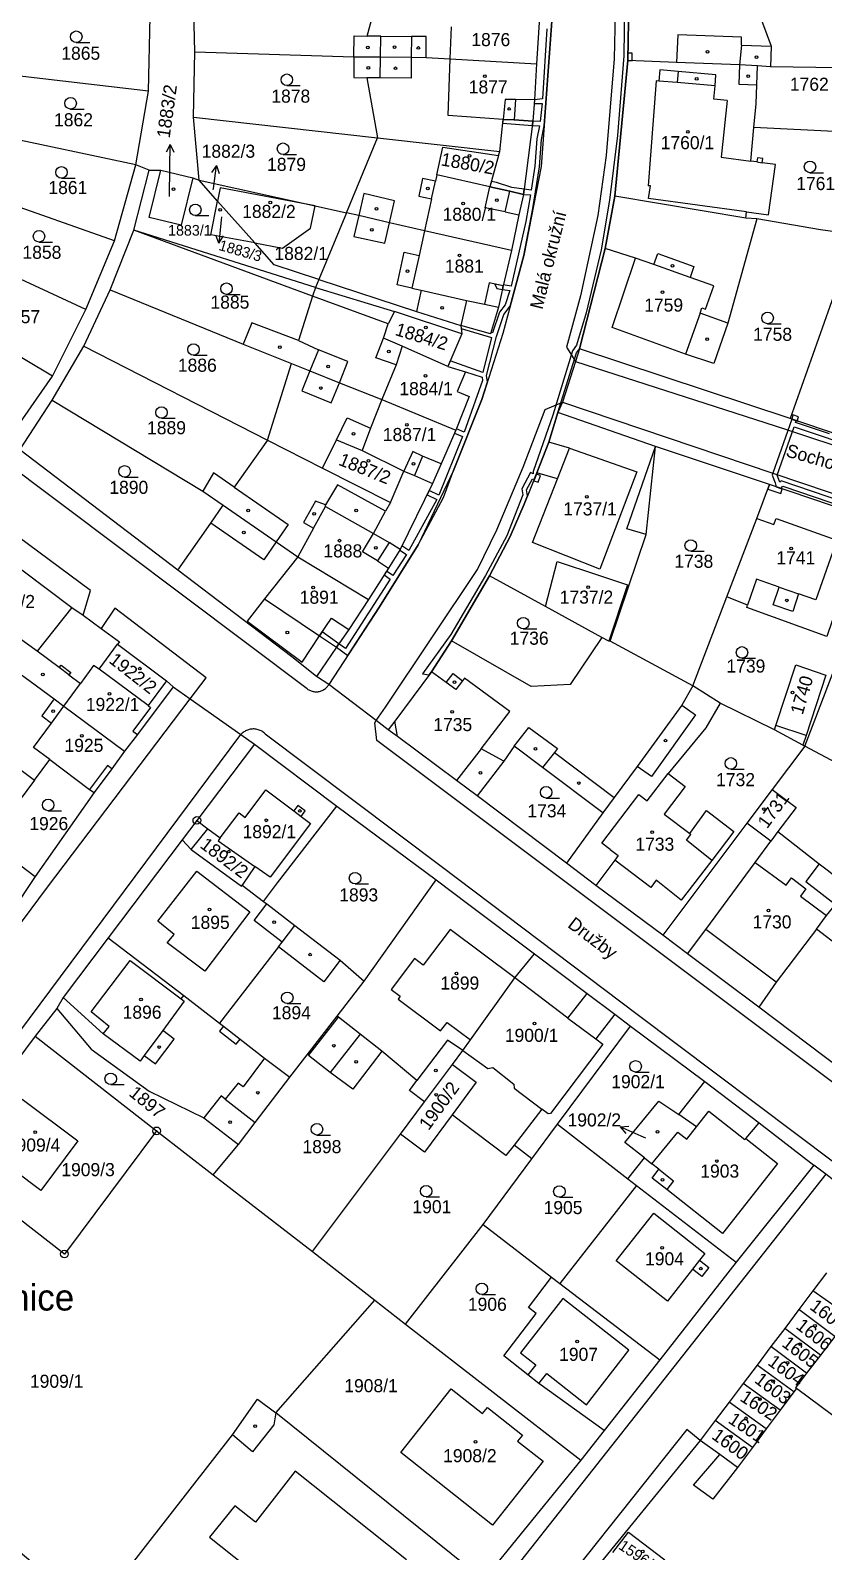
# Model space of a CAD drawing. Extents: x -784124 to -780570, y -980818 to -976926.
# Drawn here: x -782231.1 to -782128, y -978784.2 to -978586.4 of the extents above; entities that cross this region are included whole.
import ezdxf
from ezdxf.enums import TextEntityAlignment as Align

# ---------------------------------------------------------------- set-up
doc = ezdxf.new("R2010")
doc.units = 0
doc.header["$LTSCALE"] = 3.138375
doc.header["$MEASUREMENT"] = 0
doc.linetypes.add('0_051C', pattern=[0])
for name, color, linetype in [('1', 7, 'CONTINUOUS'), ('1006', 1, 'CONTINUOUS'), ('1008', 1, 'CONTINUOUS'), ('1029', 1, 'CONTINUOUS'), ('105', 1, 'CONTINUOUS'), ('18', 1, 'CONTINUOUS'), ('21800', 1, 'CONTINUOUS'), ('21900', 1, 'CONTINUOUS'), ('21999', 1, 'CONTINUOUS'), ('23700', 1, 'CONTINUOUS'), ('304', 1, 'CONTINUOUS'), ('402', 1, 'CONTINUOUS'), ('404', 1, 'CONTINUOUS')]:
    doc.layers.add(name, color=color, linetype=linetype)

# ---------------------------------------------------------------- blocks, each defined once
blk = doc.blocks.new('4_02$0')
at = {"layer": '404', "color": 255, "linetype": 'Continuous'}
blk.add_circle((-0.01, 0), 0.175, dxfattribs=at)
blk = doc.blocks.new('1029$1')
at = {"layer": '1029', "color": 6, "linetype": 'Continuous'}
for p, q in [((0, 3), (-0.5, 2)), ((0, 0), (0, 3)), ((0, 3), (0.5, 2))]:
    blk.add_line(p, q, dxfattribs=at)
blk = doc.blocks.new('3_04$3')
at = {"layer": '304', "color": 255, "linetype": 'Continuous'}
blk.add_line((0.01, 0), (1.76, 0), dxfattribs=at)
blk.add_circle((0.01, 0.75), 0.75, dxfattribs=at)
blk = doc.blocks.new('$15')
at = {"layer": '1', "color": 254, "linetype": 'Continuous'}
for points in [[(55.395, -39.145), (54.845, -48.225), (53.795, -48.355), (53.765, -48.835), (54.785, -48.825), (54.525, -51.175), (53.595, -51.155), (53.525, -51.705), (54.425, -51.765), (54.085, -53.435), (53.825, -57.005), (53.355, -60.105), (52.445, -59.985), (52.355, -60.675), (53.255, -60.705), (52.675, -64.185), (50.765, -72.575), (49.735, -72.425), (49.705, -72.555), (49.615, -73.005), (50.595, -73.155), (49.985, -75.035), (49.255, -75.985), (48.355, -78.675), (48.125, -78.615), (48.075, -78.775), (44.215, -77.725), (44.265, -78.105), (48.185, -79.255), (47.065, -83.805), (42.835, -82.315), (42.535, -83.015), (44.805, -83.715), (46.995, -84.415), (47.055, -84.835), (44.635, -91.565), (43.645, -91.145), (43.585, -91.295), (43.415, -91.695), (44.425, -92.125), (41.375, -99.765), (40.085, -99.165), (39.825, -99.705), (41.115, -100.315), (37.455, -106.935), (36.565, -106.365), (36.345, -106.805), (36.285, -106.895), (37.155, -107.455), (35.375, -110.185), (34.575, -109.625), (34.245, -110.135), (35.045, -110.695), (29.235, -119.675), (28.355, -119.085), (28.045, -119.535), (29.515, -120.605), (33.625, -114.265), (38.685, -106.235), (41.955, -100.045), (43.265, -96.555), (46.955, -87.315), (47.685, -85.025), (47.575, -84.215), (48.835, -79.125), (49.795, -76.275), (50.635, -75.175), (52.415, -68.595), (53.595, -62.505), (54.425, -57.075), (54.685, -53.515), (55.045, -51.725), (56.175, -36.345)], [(65.575, -29.175), (65.415, -42.625), (64.575, -52.985), (63.545, -61.425), (62.465, -67.875), (60.505, -76.045), (59.235, -80.245), (58.715, -81.015), (56.165, -89.375), (53.615, -96.695), (53.615, -97.005), (53.275, -96.835), (52.145, -98.955), (52.265, -99.705), (50.205, -105.055), (47.435, -110.205), (42.935, -117.875), (39.225, -123.005), (40.115, -123.135), (40.425, -122.725), (42.985, -118.705), (47.925, -110.255), (50.625, -105.155), (52.465, -100.925), (52.895, -99.855), (52.765, -99.055), (53.535, -97.635), (53.755, -97.745), (54.115, -96.865), (55.665, -92.875), (56.845, -89.005), (59.265, -81.275), (59.665, -80.755), (62.985, -67.705), (64.235, -60.895), (65.925, -43.255), (66.055, -35.665)], [(92.145, -91.785), (87.735, -90.315), (87.815, -90.085), (87.245, -89.885), (84.785, -96.895), (84.675, -97.175), (85.095, -98.145), (85.225, -98.685), (85.825, -98.885), (86.055, -98.595), (113.065, -107.795)], [(126.465, -111.715), (85.845, -97.895), (85.695, -98.085), (85.325, -97.155), (87.545, -90.885), (141.115, -108.815)]]:
    blk.add_lwpolyline(points, dxfattribs=at)
blk = doc.blocks.new('1_05$19')
at = {"layer": '105', "color": 3, "linetype": 'Continuous'}
for radius in [0.5, 0.0303]:
    blk.add_circle((0, 0), radius, dxfattribs=at)

msp = doc.modelspace()

# ---------------------------------------------------------------- linework, layer by layer
at = {"layer": '1029', "color": 255, "linetype": 'Continuous'}
for p, q in [((-782213.05, -978608.01), (-782213.02, -978604.23)), ((-782207.36, -978607.14), (-782207.33, -978606.94)), ((-782206.3, -978610.65), (-782206.34, -978611.09)), ((-782151.14, -978730.41), (-782151.73, -978730.15))]:
    msp.add_line(p, q, dxfattribs=at)
at = {"layer": '21800', "color": 255, "linetype": 'Continuous'}
for p, q in [((-782155.07, -978580.41), (-782155.24, -978590.09)), ((-782163.23, -978583.41), (-782164.75, -978604.08)), ((-782185.58, -978587.16), (-782187.37, -978587.15)), ((-782185.62, -978589.86), (-782185.58, -978587.16)), ((-782185.58, -978587.16), (-782181.62, -978587.19)), ((-782181.62, -978587.19), (-782181.64, -978589.89)), ((-782179.69, -978587.2), (-782181.62, -978587.19)), ((-782179.71, -978589.91), (-782179.69, -978587.2)), ((-782176.56, -978590.08), (-782176.41, -978585.96)), ((-782147, -978586.96), (-782147.16, -978590.59)), ((-782138.72, -978587.27), (-782147, -978586.96)), ((-782138.7, -978588.32), (-782138.72, -978587.27)), ((-782138.7, -978588.32), (-782138.97, -978590.9)), ((-782138.7, -978588.32), (-782134.86, -978588.46)), ((-782185.67, -978592.57), (-782185.62, -978589.86)), ((-782181.64, -978589.89), (-782181.66, -978592.6)), ((-782176.84, -978597.48), (-782176.56, -978590.08)), ((-782155.24, -978590.09), (-782156.3, -978602.67)), ((-782138.97, -978590.9), (-782139.06, -978593.4)), ((-782185.67, -978592.57), (-782187.41, -978592.56)), ((-782181.66, -978592.6), (-782185.67, -978592.57)), ((-782149.45, -978592.99), (-782149.8, -978592.96)), ((-782147.06, -978593.18), (-782149.45, -978592.99)), ((-782146.94, -978591.76), (-782147.06, -978593.18)), ((-782142.13, -978593.59), (-782147.06, -978593.18)), ((-782142.06, -978592.2), (-782146.94, -978591.76)), ((-782142.28, -978595.35), (-782142.13, -978593.59)), ((-782142.13, -978593.59), (-782142.06, -978592.2)), ((-782139.06, -978593.4), (-782136.71, -978593.49)), ((-782169.43, -978595.37), (-782169.7, -978598)), ((-782168.09, -978595.39), (-782169.43, -978595.37)), ((-782168.09, -978595.39), (-782168.27, -978598.02)), ((-782165.61, -978595.42), (-782168.09, -978595.39)), ((-782140.57, -978595.5), (-782142.28, -978595.35)), ((-782140.57, -978595.5), (-782141.34, -978602.87)), ((-782169.7, -978598), (-782176.84, -978597.48)), ((-782170.28, -978602.68), (-782170.13, -978602.15)), ((-782156.3, -978602.67), (-782157.4, -978610.47)), ((-782141.34, -978602.87), (-782137.5, -978603.4)), ((-782136.7, -978603.51), (-782136, -978603.6)), ((-782215.68, -978604.56), (-782217.43, -978603.87)), ((-782178.32, -978605.18), (-782178.5, -978606.01)), ((-782164.75, -978604.08), (-782166.99, -978615.66)), ((-782180.15, -978605.64), (-782180.66, -978607.94)), ((-782178.5, -978606.01), (-782180.15, -978605.64)), ((-782178.99, -978608.31), (-782178.5, -978606.01)), ((-782172.04, -978609.45), (-782171.4, -978606.74)), ((-782168.83, -978607.31), (-782171.4, -978606.74)), ((-782169.43, -978609.98), (-782168.83, -978607.31)), ((-782167.05, -978607.74), (-782168.83, -978607.31)), ((-782187.8, -978607.6), (-782188.45, -978610.45)), ((-782183.83, -978608.55), (-782187.8, -978607.6)), ((-782184.45, -978611.4), (-782183.83, -978608.55)), ((-782180.66, -978607.94), (-782178.99, -978608.31)), ((-782178.99, -978608.31), (-782179.9, -978612.44)), ((-782169.43, -978609.98), (-782172.04, -978609.45)), ((-782138.07, -978610), (-782150.78, -978608.26)), ((-782188.45, -978610.45), (-782189.1, -978613.21)), ((-782185.05, -978614.05), (-782184.45, -978611.4)), ((-782169.43, -978609.98), (-782167.64, -978610.39)), ((-782157.4, -978610.47), (-782159.65, -978620.91)), ((-782195.16, -978672), (-782275.3, -978611.82)), ((-782194.1, -978619.83), (-782217.69, -978612.36)), ((-782189.1, -978613.21), (-782185.05, -978614.05)), ((-782179.9, -978612.44), (-782180.61, -978615.65)), ((-782183.48, -978619.47), (-782182.54, -978615.22)), ((-782182.54, -978615.22), (-782180.61, -978615.65)), ((-782150.11, -978616.84), (-782149.6, -978615.41)), ((-782149.6, -978615.41), (-782144.88, -978617.08)), ((-782180.61, -978615.65), (-782181.55, -978619.91)), ((-782166.99, -978615.66), (-782169.73, -978625.79)), ((-782150.11, -978616.84), (-782152.49, -978616)), ((-782145.39, -978618.51), (-782150.11, -978616.84)), ((-782144.88, -978617.08), (-782145.39, -978618.51)), ((-782193.66, -978618.77), (-782194.1, -978619.83)), ((-782171.5, -978619.22), (-782172.13, -978622)), ((-782169.7, -978619.62), (-782171.5, -978619.22)), ((-782142.29, -978619.6), (-782145.39, -978618.51)), ((-782194.1, -978619.83), (-782194.47, -978620.97)), ((-782194.1, -978619.83), (-782183.83, -978622.95)), ((-782181.55, -978619.91), (-782183.48, -978619.47)), ((-782181.55, -978619.91), (-782180.33, -978620.18)), ((-782180.33, -978620.18), (-782180.95, -978622.93)), ((-782180.33, -978620.18), (-782174.44, -978621.5)), ((-782159.65, -978620.91), (-782161.46, -978627.6)), ((-782143.37, -978622.66), (-782142.29, -978619.6)), ((-782174.44, -978621.5), (-782175.19, -978624.79)), ((-782174.44, -978621.5), (-782172.13, -978622)), ((-782172.13, -978622), (-782170.27, -978622.4)), ((-782144.09, -978623.17), (-782145.97, -978628.49)), ((-782144.09, -978623.17), (-782143.85, -978622.49)), ((-782140.46, -978624.45), (-782144.09, -978623.17)), ((-782143.85, -978622.49), (-782143.37, -978622.66)), ((-782196.3, -978626.7), (-782193.7, -978627.93)), ((-782186.25, -978628.98), (-782185.25, -978626.43)), ((-782169.73, -978625.79), (-782172.45, -978634.38)), ((-782193.7, -978627.93), (-782194.8, -978630.67)), ((-782189.88, -978629.46), (-782193.7, -978627.93)), ((-782183.6, -978629.9), (-782186.25, -978628.98)), ((-782182.8, -978627.45), (-782183.6, -978629.9)), ((-782161.46, -978627.6), (-782160.29, -978629.43)), ((-782194.8, -978630.67), (-782195.85, -978633.28)), ((-782190.98, -978632.21), (-782189.88, -978629.46)), ((-782183.6, -978629.9), (-782185.45, -978634.4)), ((-782160.29, -978629.43), (-782132.99, -978638.24)), ((-782195.85, -978633.28), (-782192.03, -978634.82)), ((-782192.03, -978634.82), (-782190.98, -978632.21)), ((-782185.45, -978634.4), (-782186.95, -978638.1)), ((-782172.45, -978634.38), (-782176.14, -978643.62)), ((-782164.23, -978635.69), (-782161.99, -978634.75)), ((-782161.99, -978634.75), (-782134.62, -978643.96)), ((-782191.35, -978639.65), (-782189.97, -978636.78)), ((-782189.97, -978636.78), (-782186.95, -978638.1)), ((-782167.08, -978643.18), (-782164.23, -978635.69)), ((-782186.95, -978638.1), (-782188, -978641)), ((-782132.99, -978638.24), (-782102.45, -978648.48)), ((-782181.44, -978641.13), (-782182.61, -978643.69)), ((-782180.18, -978641.74), (-782181.44, -978641.13)), ((-782161.06, -978640.7), (-782163.74, -978639.94)), ((-782162.63, -978644.7), (-782161.06, -978640.7)), ((-782161.06, -978640.7), (-782152.29, -978643.8)), ((-782153.6, -978651.19), (-782149.88, -978640.48)), ((-782223.33, -978659.21), (-782246.95, -978641.77)), ((-782180.18, -978641.74), (-782181.23, -978644.27)), ((-782177.73, -978642.76), (-782180.18, -978641.74)), ((-782176.14, -978643.62), (-782180.72, -978653.3)), ((-782170.52, -978651.34), (-782167.08, -978643.18)), ((-782165.89, -978652.98), (-782162.63, -978644.7)), ((-782162.63, -978644.7), (-782165.29, -978643.93)), ((-782152.29, -978643.8), (-782157.14, -978656.43)), ((-782134.62, -978643.96), (-782105.35, -978653.87)), ((-782204.64, -978645.78), (-782197.61, -978650.64)), ((-782191.21, -978645.47), (-782192.78, -978648.09)), ((-782184.96, -978648.92), (-782191.21, -978645.47)), ((-782194.1, -978647.59), (-782195.64, -978650.39)), ((-782194.33, -978651.11), (-782192.78, -978648.31)), ((-782192.78, -978648.09), (-782194.1, -978647.59)), ((-782192.78, -978648.31), (-782192.78, -978648.09)), ((-782192.78, -978648.31), (-782186.53, -978651.83)), ((-782186.53, -978651.83), (-782184.96, -978648.92)), ((-782184.33, -978647.8), (-782184.96, -978648.92)), ((-782200.79, -978655.25), (-782207.7, -978650.46)), ((-782197.61, -978650.64), (-782199.17, -978652.9)), ((-782195.64, -978650.39), (-782194.33, -978651.11)), ((-782136.71, -978649.86), (-782134.51, -978650.63)), ((-782134.51, -978650.63), (-782134.2, -978649.85)), ((-782134.2, -978649.85), (-782126.29, -978652.66)), ((-782199.17, -978652.9), (-782200.79, -978655.25)), ((-782194.33, -978651.11), (-782196.39, -978654.83)), ((-782187.98, -978654.18), (-782186.53, -978651.83)), ((-782186.53, -978651.83), (-782184.51, -978652.98)), ((-782184.51, -978652.98), (-782186.04, -978655.38)), ((-782183.06, -978653.87), (-782184.51, -978652.98)), ((-782173, -978656.51), (-782170.52, -978651.34)), ((-782157.14, -978656.43), (-782165.89, -978652.98)), ((-782151.08, -978651.94), (-782153.6, -978651.19)), ((-782126.29, -978652.66), (-782129.04, -978660.45)), ((-782196.39, -978654.83), (-782200.71, -978660.32)), ((-782186.04, -978655.38), (-782187.98, -978654.18)), ((-782180.72, -978653.3), (-782185.78, -978661.33)), ((-782186.04, -978655.38), (-782184.59, -978656.31)), ((-782184.98, -978674.37), (-782173, -978656.51)), ((-782136.75, -978657.74), (-782137.93, -978661.12)), ((-782133.82, -978658.77), (-782136.75, -978657.74)), ((-782134.57, -978661.09), (-782133.82, -978658.77)), ((-782133.82, -978658.77), (-782131.31, -978659.65)), ((-782224.29, -978662.43), (-782223.33, -978659.21)), ((-782200.71, -978660.32), (-782202.97, -978663.2)), ((-782200.71, -978660.32), (-782193.55, -978665.13)), ((-782131.31, -978659.65), (-782132.04, -978661.94)), ((-782129.04, -978660.45), (-782131.31, -978659.65)), ((-782220.18, -978661.5), (-782221.92, -978664.16)), ((-782208.3, -978670.58), (-782220.18, -978661.5)), ((-782193.55, -978665.13), (-782192, -978662.8)), ((-782185.78, -978661.33), (-782192.33, -978671.42)), ((-782192, -978662.8), (-782189.75, -978664.28)), ((-782132.04, -978661.94), (-782134.57, -978661.09)), ((-782202.97, -978663.2), (-782195.81, -978668.55)), ((-782195.81, -978668.55), (-782193.55, -978665.13)), ((-782227.38, -978669.25), (-782230.27, -978667.09)), ((-782227.38, -978669.25), (-782227.14, -978668.93)), ((-782226.13, -978670.18), (-782227.38, -978669.25)), ((-782227.14, -978668.93), (-782225.89, -978669.87)), ((-782225.89, -978669.87), (-782226.13, -978670.18)), ((-782226.13, -978670.18), (-782224.63, -978671.3)), ((-782222.92, -978668.98), (-782224.63, -978671.3)), ((-782222.22, -978669.46), (-782222.92, -978668.98)), ((-782210.37, -978673.31), (-782208.3, -978670.58)), ((-782177.11, -978671.17), (-782178.98, -978669.79)), ((-782177.11, -978671.17), (-782176.19, -978670.03)), ((-782176.19, -978670.03), (-782174.99, -978670.96)), ((-782174.73, -978670.6), (-782174.99, -978670.96)), ((-782168.83, -978674.97), (-782174.73, -978670.6)), ((-782226.8, -978674.24), (-782224.63, -978671.3)), ((-782175.84, -978672.11), (-782177.11, -978671.17)), ((-782174.99, -978670.96), (-782175.84, -978672.11)), ((-782228.05, -978673.31), (-782229.67, -978675.5)), ((-782228.93, -978697.79), (-782210.37, -978673.31)), ((-782228.38, -978676.45), (-782226.8, -978674.24)), ((-782215.54, -978674.42), (-782217.84, -978677.51)), ((-782215.84, -978674.18), (-782215.54, -978674.42)), ((-782186.18, -978676.14), (-782184.98, -978674.37)), ((-782146.47, -978674.11), (-782144.67, -978675.38)), ((-782230.72, -978679.62), (-782228.38, -978676.45)), ((-782229.67, -978675.5), (-782228.38, -978676.45)), ((-782186.36, -978676.41), (-782186.18, -978676.14)), ((-782186.09, -978678.71), (-782186.36, -978676.41)), ((-782183.43, -978678.21), (-782183.77, -978676.19)), ((-782172.56, -978679.8), (-782168.83, -978674.97)), ((-782144.67, -978675.38), (-782150.42, -978683.4)), ((-782130.3, -978678.06), (-782134.23, -978676.77)), ((-782280.05, -978780.4), (-782203.79, -978677.95)), ((-782217.84, -978677.51), (-782217.21, -978677.95)), ((-782200.62, -978677.84), (-782177.73, -978695.06)), ((-782162.55, -978696.42), (-782186.09, -978678.71)), ((-782168.24, -978679.45), (-782166.33, -978677.03)), ((-782166.33, -978677.03), (-782162.63, -978679.78)), ((-782228.63, -978681.19), (-782230.72, -978679.62)), ((-782172.56, -978679.8), (-782175.74, -978683.92)), ((-782169.59, -978681.41), (-782172.56, -978679.8)), ((-782162.99, -978680.26), (-782164.56, -978682.21)), ((-782162.63, -978679.78), (-782162.99, -978680.26)), ((-782162.99, -978680.26), (-782155.27, -978686.13)), ((-782221.13, -978681.99), (-782223.44, -978685.07)), ((-782220.55, -978682.41), (-782221.13, -978681.99)), ((-782150.42, -978683.4), (-782152.25, -978682.08)), ((-782150.96, -978686.58), (-782148.25, -978683.01)), ((-782203.21, -978688.72), (-782200.55, -978685.15)), ((-782200.55, -978685.15), (-782196.91, -978687.88)), ((-782206.46, -978691.39), (-782204.01, -978688.12)), ((-782204.01, -978688.12), (-782203.21, -978688.72)), ((-782196.36, -978687.16), (-782196.91, -978687.88)), ((-782196.91, -978687.88), (-782195.95, -978688.6)), ((-782195.41, -978687.87), (-782196.36, -978687.16)), ((-782195.95, -978688.6), (-782195.41, -978687.87)), ((-782195.95, -978688.6), (-782194.74, -978689.5)), ((-782210.23, -978692.91), (-782208.06, -978690.19)), ((-782194.74, -978689.5), (-782199.97, -978696.49)), ((-782145.85, -978691.69), (-782145.28, -978690.94)), ((-782142.58, -978694.33), (-782145.85, -978691.69)), ((-782145.28, -978690.94), (-782145.43, -978690.82)), ((-782136.91, -978694.56), (-782134.9, -978691.79)), ((-782155.76, -978692.91), (-782154.73, -978693.69)), ((-782154.73, -978693.69), (-782155.18, -978694.29)), ((-782143.36, -978703.31), (-782136.91, -978694.56)), ((-782136.91, -978694.56), (-782132.9, -978697.52)), ((-782214.59, -978702.23), (-782209.51, -978695.71)), ((-782209.51, -978695.71), (-782202.62, -978701.01)), ((-782199.97, -978696.49), (-782201.95, -978695.12)), ((-782177.73, -978695.06), (-782152.27, -978714.31)), ((-782115.81, -978731.48), (-782162.55, -978696.42)), ((-782128.6, -978694.74), (-782130.36, -978697.03)), ((-782286, -978774.56), (-782228.93, -978697.79)), ((-782132.9, -978697.52), (-782132.21, -978696.59)), ((-782132.21, -978696.59), (-782130.33, -978698.02)), ((-782130.33, -978698.02), (-782131.02, -978698.94)), ((-782130.36, -978697.03), (-782126.5, -978700.05)), ((-782202.03, -978702.13), (-782200.42, -978699.94)), ((-782131.02, -978698.94), (-782127.65, -978701.49)), ((-782212.47, -978703.96), (-782214.59, -978702.23)), ((-782202.62, -978701.01), (-782208.46, -978708.73)), ((-782198.41, -978704.92), (-782202.03, -978702.13)), ((-782213.35, -978705.03), (-782212.47, -978703.96)), ((-782198.41, -978704.92), (-782196.76, -978702.77)), ((-782176.59, -978703.3), (-782180.08, -978707.95)), ((-782168.15, -978709.59), (-782176.59, -978703.3)), ((-782145.73, -978706.45), (-782143.36, -978703.31)), ((-782134.2, -978710.16), (-782143.36, -978703.31)), ((-782208.46, -978708.73), (-782213.35, -978705.03)), ((-782198.9, -978705.55), (-782198.41, -978704.92)), ((-782223.25, -978713.98), (-782218.18, -978707.31)), ((-782218.18, -978707.31), (-782211.54, -978712.3)), ((-782181.23, -978707.07), (-782184.23, -978711.08)), ((-782180.08, -978707.95), (-782181.23, -978707.07)), ((-782161.27, -978714.81), (-782168.15, -978709.59)), ((-782226.86, -978712.14), (-782221.66, -978716.86)), ((-782211.54, -978712.3), (-782211.21, -978711.86)), ((-782211.54, -978712.3), (-782211.13, -978712.61)), ((-782184.23, -978711.08), (-782183.06, -978711.95)), ((-782183.06, -978711.95), (-782183.34, -978712.33)), ((-782183.34, -978712.33), (-782177.82, -978716.47)), ((-782161.27, -978714.81), (-782158.78, -978711.62)), ((-782220.88, -978715.9), (-782223.25, -978713.98)), ((-782211.13, -978712.61), (-782213.94, -978716.42)), ((-782152.27, -978714.31), (-782126.56, -978733.64)), ((-782221.66, -978716.86), (-782220.88, -978715.9)), ((-782206.05, -978715.87), (-782206.55, -978716.53)), ((-782188.28, -978716.9), (-782191.07, -978714.71)), ((-782177.82, -978716.47), (-782176.96, -978715.37)), ((-782176.96, -978715.37), (-782173.91, -978717.64)), ((-782161.27, -978714.81), (-782157.64, -978717.52)), ((-782216.88, -978720.39), (-782221.66, -978716.86)), ((-782213.94, -978716.42), (-782216.35, -978719.67)), ((-782214.87, -978720.77), (-782212.44, -978717.56)), ((-782212.44, -978717.56), (-782213.94, -978716.42)), ((-782206.55, -978716.53), (-782204.37, -978718.21)), ((-782204.37, -978718.21), (-782203.87, -978717.56)), ((-782188.28, -978716.9), (-782192.19, -978721.88)), ((-782185.46, -978719.11), (-782188.28, -978716.9)), ((-782176.9, -978717.68), (-782180.91, -978722.94)), ((-782174.94, -978719.03), (-782176.9, -978717.68)), ((-782216.35, -978719.67), (-782216.88, -978720.39)), ((-782216.35, -978719.67), (-782214.87, -978720.77)), ((-782200.71, -978720.01), (-782203.49, -978723.75)), ((-782174.94, -978719.03), (-782171.67, -978721.36)), ((-782171.67, -978721.36), (-782171.03, -978721.25)), ((-782171.03, -978721.25), (-782168.31, -978723.4)), ((-782204.13, -978723.28), (-782205.82, -978725.34)), ((-782203.49, -978723.75), (-782204.13, -978723.28)), ((-782168.31, -978723.4), (-782168.25, -978723.94)), ((-782168.25, -978723.94), (-782164.67, -978726.64)), ((-782206.34, -978724.92), (-782208.6, -978727.76)), ((-782205.82, -978725.34), (-782206.34, -978724.92)), ((-782205.82, -978725.34), (-782201.9, -978728.37)), ((-782144.54, -978728.94), (-782142.94, -978726.9)), ((-782142.94, -978726.9), (-782138.25, -978730.61)), ((-782138.12, -978730.46), (-782136.42, -978728.42)), ((-782165.96, -978733.1), (-782168.27, -978731.32)), ((-782138.25, -978730.61), (-782138.12, -978730.46)), ((-782138.12, -978730.46), (-782134.01, -978733.72)), ((-782149.44, -978734.46), (-782150.36, -978733.74)), ((-782134.01, -978733.72), (-782140.04, -978741.39)), ((-782127.73, -978735.12), (-782170.02, -978788.68)), ((-782150.33, -978735.6), (-782149.44, -978734.46)), ((-782148.43, -978737.09), (-782150.33, -978735.6)), ((-782149.44, -978734.46), (-782147.53, -978735.95)), ((-782147.53, -978735.95), (-782148.43, -978737.09)), ((-782141.16, -978742.81), (-782148.43, -978737.09)), ((-782154.98, -978746.38), (-782150.11, -978740.15)), ((-782150.11, -978740.15), (-782143.49, -978745.41)), ((-782140.04, -978741.39), (-782141.16, -978742.81)), ((-782143.49, -978745.41), (-782144.18, -978746.29)), ((-782148.32, -978751.59), (-782154.98, -978746.38)), ((-782145.09, -978747.46), (-782148.32, -978751.59)), ((-782144.18, -978746.29), (-782145.09, -978747.46)), ((-782143.88, -978748.4), (-782145.09, -978747.46)), ((-782144.18, -978746.29), (-782142.97, -978747.23)), ((-782142.97, -978747.23), (-782143.88, -978748.4)), ((-782161.94, -978751.28), (-782167.43, -978758.31)), ((-782153.33, -978757.96), (-782161.94, -978751.28)), ((-782167.43, -978758.31), (-782165.45, -978759.87)), ((-782158.87, -978765.09), (-782153.33, -978757.96)), ((-782165.45, -978759.87), (-782166.49, -978761.18)), ((-782165.06, -978762.32), (-782164.02, -978761.01)), ((-782164.02, -978761.01), (-782158.87, -978765.09)), ((-782199.49, -978767.7), (-782202.25, -978771.21)), ((-782199.24, -978766.13), (-782199.49, -978767.7)), ((-782202.25, -978771.21), (-782204.86, -978768.99)), ((-782145.8, -978768.28), (-782160.26, -978786.5)), ((-782144.06, -978769.71), (-782145.8, -978768.28)), ((-782144.93, -978775.51), (-782141.54, -978771.54)), ((-782196.72, -978773.69), (-782201.89, -978780.33)), ((-782182.24, -978785.26), (-782196.72, -978773.69)), ((-782139.22, -978773.23), (-782142.44, -978777.34)), ((-782142.44, -978777.34), (-782144.93, -978775.51)), ((-782204.58, -978778.23), (-782207.87, -978782.3)), ((-782201.89, -978780.33), (-782204.58, -978778.23)), ((-782207.87, -978782.3), (-782199.75, -978788.7))]:
    msp.add_line(p, q, dxfattribs=at)
for points in [[(-782146.94, -978591.76), (-782149.31, -978591.55), (-782149.45, -978592.99)], [(-782149.8, -978592.96), (-782150.54, -978602.64), (-782150.85, -978606.59)], [(-782150.78, -978608.26), (-782150.55, -978606.63), (-782150.85, -978606.59)], [(-782195.16, -978672), (-782195.061, -978672.07), (-782194.958, -978672.133), (-782194.851, -978672.19), (-782194.741, -978672.239), (-782194.628, -978672.282), (-782194.513, -978672.318), (-782194.395, -978672.346), (-782194.276, -978672.367), (-782194.156, -978672.381), (-782194.035, -978672.387), (-782193.914, -978672.385), (-782193.793, -978672.376), (-782193.674, -978672.359), (-782193.555, -978672.335), (-782193.439, -978672.303), (-782193.324, -978672.264), (-782193.212, -978672.218), (-782193.104, -978672.165), (-782192.998, -978672.106), (-782192.897, -978672.039), (-782192.8, -978671.967), (-782192.708, -978671.889), (-782192.621, -978671.805), (-782192.539, -978671.716), (-782192.463, -978671.622), (-782192.394, -978671.523), (-782192.33, -978671.42)], [(-782200.62, -978677.84), (-782200.717, -978677.752), (-782200.819, -978677.67), (-782200.926, -978677.594), (-782201.037, -978677.524), (-782201.152, -978677.461), (-782201.271, -978677.406), (-782201.392, -978677.357), (-782201.517, -978677.315), (-782201.643, -978677.281), (-782201.771, -978677.255), (-782201.901, -978677.236), (-782202.032, -978677.225), (-782202.163, -978677.222), (-782202.294, -978677.227), (-782202.424, -978677.239), (-782202.554, -978677.259), (-782202.682, -978677.287), (-782202.808, -978677.322), (-782202.932, -978677.364), (-782203.053, -978677.414), (-782203.171, -978677.471), (-782203.286, -978677.535), (-782203.396, -978677.606), (-782203.502, -978677.683), (-782203.603, -978677.766), (-782203.699, -978677.855), (-782203.79, -978677.95)], [(-782155.76, -978692.91), (-782156.88, -978692.06), (-782152.06, -978685.73), (-782150.96, -978686.58)]]:
    msp.add_lwpolyline(points, dxfattribs=at)
at = {"layer": '21900', "color": 3, "linetype": 'Continuous'}
for p, q in [((-782209.75, -978589.18), (-782209.99, -978580.19)), ((-782215.78, -978594.29), (-782215.57, -978584.6)), ((-782209.93, -978597.67), (-782209.75, -978589.18)), ((-782209.75, -978589.18), (-782189.08, -978589.84)), ((-782153.48, -978590.32), (-782155.17, -978607.96)), ((-782134.92, -978591.16), (-782136.62, -978590.99)), ((-782215.78, -978594.29), (-782234.73, -978592.08)), ((-782217.43, -978603.87), (-782215.78, -978594.29)), ((-782209.21, -978605.88), (-782209.93, -978597.67)), ((-782209.93, -978597.67), (-782186, -978600.36)), ((-782137.5, -978603.4), (-782137.12, -978599.02)), ((-782217.43, -978603.87), (-782236.83, -978599.75)), ((-782190.07, -978610.14), (-782186, -978600.36)), ((-782177.54, -978601.59), (-782170.28, -978602.68)), ((-782220.19, -978613.78), (-782217.43, -978603.87)), ((-782214.18, -978604.56), (-782210.04, -978605.58)), ((-782210.04, -978605.58), (-782209.21, -978605.88)), ((-782220.19, -978613.78), (-782238.65, -978607.24)), ((-782209.21, -978605.88), (-782194.14, -978609.23)), ((-782206.45, -978606.86), (-782206.8, -978608.59)), ((-782194.14, -978609.23), (-782206.45, -978606.86)), ((-782194.14, -978609.23), (-782190.07, -978610.14)), ((-782155.17, -978607.96), (-782156.42, -978614.77)), ((-782138.14, -978610.82), (-782155.17, -978607.96)), ((-782190.07, -978610.14), (-782193.66, -978618.77)), ((-782138.14, -978610.82), (-782138.07, -978610)), ((-782136.7, -978610.9), (-782138.14, -978610.82)), ((-782220.79, -978620.12), (-782217.69, -978612.36)), ((-782223.95, -978622.69), (-782241.83, -978614.42)), ((-782223.95, -978622.69), (-782220.19, -978613.78)), ((-782201.98, -978614.03), (-782198.35, -978614.71)), ((-782156.42, -978614.77), (-782159.74, -978627.82)), ((-782224.21, -978627.44), (-782220.79, -978620.12)), ((-782220.79, -978620.12), (-782203.46, -978627.19)), ((-782228.26, -978631.35), (-782223.95, -978622.69)), ((-782180.95, -978622.93), (-782175.19, -978624.79)), ((-782228.26, -978631.35), (-782241.35, -978623.61)), ((-782175.19, -978624.79), (-782175.06, -978625.84)), ((-782203.46, -978627.19), (-782197.2, -978629.7)), ((-782175.06, -978625.84), (-782176.87, -978630.08)), ((-782228.29, -978634.47), (-782224.21, -978627.44)), ((-782224.21, -978627.44), (-782200.3, -978639.69)), ((-782132.38, -978636.88), (-782159.74, -978627.82)), ((-782200.3, -978639.69), (-782197.2, -978629.7)), ((-782234.19, -978639.9), (-782228.26, -978631.35)), ((-782232.5, -978640.94), (-782228.29, -978634.47)), ((-782228.29, -978634.47), (-782208.71, -978646.3)), ((-782149.88, -978640.48), (-782162.56, -978636.07)), ((-782117.13, -978642.02), (-782132.38, -978636.88)), ((-782211.97, -978656.57), (-782232.5, -978640.94)), ((-782200.3, -978639.69), (-782193.15, -978643.3)), ((-782135.07, -978645.45), (-782149.88, -978640.48)), ((-782249.23, -978643.76), (-782225.74, -978661.42)), ((-782208.71, -978646.3), (-782206.08, -978648.12)), ((-782171.48, -978657.32), (-782176.42, -978665.77)), ((-782164.18, -978661.31), (-782171.48, -978657.32)), ((-782145.05, -978671.61), (-782140.61, -978660.03)), ((-782156.84, -978665.32), (-782164.18, -978661.31)), ((-782219.81, -978666.2), (-782213.46, -978670.95)), ((-782155.96, -978665.8), (-782156.84, -978665.32)), ((-782155.77, -978665.79), (-782155.96, -978665.8)), ((-782145.05, -978671.61), (-782155.77, -978665.79)), ((-782130.47, -978679.44), (-782126.04, -978667.92)), ((-782131.65, -978668.9), (-782127.73, -978670.22)), ((-782213.46, -978670.95), (-782212.6, -978671.73)), ((-782141.48, -978673.85), (-782145.05, -978671.61)), ((-782134.41, -978677.32), (-782141.48, -978673.85)), ((-782238.22, -978678.21), (-782230.61, -978683.89)), ((-782130.71, -978679.32), (-782134.41, -978677.32)), ((-782202.01, -978679.2), (-782209.5, -978689.11)), ((-782202.01, -978679.2), (-782191.3, -978687.25)), ((-782130.47, -978679.44), (-782134.71, -978685.08)), ((-782130.47, -978679.44), (-782130.71, -978679.32)), ((-782116.2, -978687.08), (-782130.47, -978679.44)), ((-782230.61, -978683.89), (-782232.6, -978686.56)), ((-782222.86, -978685.5), (-782230.5, -978696.4)), ((-782161.44, -978694.66), (-782173.05, -978685.91)), ((-782134.71, -978685.08), (-782138, -978689.45)), ((-782191.3, -978687.25), (-782178.38, -978696.83)), ((-782156.71, -978688.12), (-782161.44, -978694.66)), ((-782143.24, -978687.83), (-782139.7, -978690.56)), ((-782209.5, -978689.11), (-782211.39, -978691.62)), ((-782138, -978689.45), (-782148.95, -978704.01)), ((-782211.39, -978691.62), (-782221.03, -978704.38)), ((-782235.49, -978692.63), (-782230.5, -978696.4)), ((-782230.5, -978696.4), (-782233.58, -978701.03)), ((-782157.65, -978697.55), (-782161.44, -978694.66)), ((-782203.61, -978697.52), (-782200.83, -978699.65)), ((-782187.74, -978710.02), (-782178.38, -978696.83)), ((-782148.95, -978704.01), (-782157.65, -978697.55)), ((-782190.87, -978707.3), (-782187.74, -978710.02)), ((-782191.26, -978714.56), (-782187.74, -978710.02)), ((-782227.71, -978713.56), (-782230.54, -978717.18)), ((-782155.16, -978714.29), (-782153.15, -978715.87)), ((-782120.11, -978725.75), (-782136.47, -978713.41)), ((-782197.42, -978722.49), (-782191.26, -978714.56)), ((-782162.64, -978728.62), (-782153.15, -978715.87)), ((-782153.15, -978715.87), (-782143.49, -978723.07)), ((-782230.54, -978717.18), (-782242.5, -978733.21)), ((-782230.54, -978717.18), (-782214.74, -978729.47)), ((-782179.89, -978725.69), (-782176.28, -978720.83)), ((-782176.28, -978720.83), (-782173.2, -978723.14)), ((-782173.2, -978723.14), (-782176.32, -978727.39)), ((-782146.86, -978727.35), (-782143.49, -978723.07)), ((-782183.04, -978729.89), (-782179.89, -978725.69)), ((-782214.74, -978729.47), (-782207.39, -978735.19)), ((-782194.48, -978745.17), (-782183.04, -978729.89)), ((-782162.64, -978728.62), (-782153.46, -978735.71)), ((-782207.39, -978735.19), (-782204.1, -978731.26)), ((-782153.46, -978735.71), (-782151.32, -978732.99)), ((-782129.28, -978733.92), (-782139.41, -978746.56)), ((-782207.39, -978735.19), (-782194.48, -978745.17)), ((-782153.46, -978735.71), (-782152.35, -978736.57)), ((-782152.35, -978736.57), (-782162.31, -978749.3)), ((-782152.35, -978736.57), (-782139.41, -978746.56)), ((-782182.36, -978754.58), (-782172.29, -978741.65)), ((-782172.29, -978741.65), (-782163.38, -978748.48)), ((-782194.48, -978745.17), (-782186.38, -978751.48)), ((-782139.41, -978746.56), (-782149.34, -978759.25)), ((-782127.64, -978747.92), (-782129.42, -978750.28)), ((-782163.38, -978748.48), (-782162.31, -978749.3)), ((-782162.31, -978749.3), (-782149.34, -978759.25)), ((-782199.24, -978766.13), (-782186.38, -978751.48)), ((-782186.38, -978751.48), (-782182.36, -978754.58)), ((-782129.42, -978750.28), (-782131.23, -978752.69)), ((-782124.6, -978753.63), (-782129.42, -978750.28)), ((-782131.23, -978752.69), (-782133.09, -978755.15)), ((-782126.58, -978756.2), (-782131.23, -978752.69)), ((-782182.36, -978754.58), (-782159.57, -978772.3)), ((-782133.09, -978755.15), (-782134.87, -978757.52)), ((-782128.45, -978758.64), (-782133.09, -978755.15)), ((-782134.87, -978757.52), (-782136.67, -978759.91)), ((-782130.26, -978760.99), (-782134.87, -978757.52)), ((-782126.58, -978756.2), (-782128.45, -978758.64)), ((-782149.34, -978759.25), (-782156.54, -978768.43)), ((-782128.45, -978758.64), (-782130.26, -978760.99)), ((-782136.67, -978759.91), (-782138.49, -978762.32)), ((-782131.9, -978763.4), (-782136.67, -978759.91)), ((-782138.49, -978762.32), (-782140.3, -978764.72)), ((-782133.68, -978765.77), (-782138.49, -978762.32)), ((-782131.9, -978763.4), (-782133.68, -978765.77)), ((-782131.57, -978762.95), (-782131.9, -978763.4)), ((-782140.3, -978764.72), (-782142.11, -978767.13)), ((-782135.48, -978768.2), (-782140.3, -978764.72)), ((-782133.68, -978765.77), (-782135.48, -978768.2)), ((-782172.25, -978787.85), (-782199.24, -978766.13)), ((-782142.11, -978767.13), (-782144.06, -978769.71)), ((-782137.28, -978770.62), (-782142.11, -978767.13)), ((-782144.06, -978769.71), (-782162.4, -978792.2)), ((-782156.54, -978768.43), (-782159.57, -978772.3)), ((-782135.48, -978768.2), (-782137.28, -978770.62)), ((-782159.57, -978772.3), (-782172.25, -978787.85))]:
    msp.add_line(p, q, dxfattribs=at)
for points in [[(-782134.35, -978571.2), (-782134.23, -978575.39), (-782136.67, -978575.42), (-782137.1, -978582.34), (-782134.86, -978588.46), (-782134.92, -978591.16)], [(-782153.17, -978572.28), (-782153.35, -978582.73), (-782153.48, -978590.32)], [(-782165.1, -978578.05), (-782164.89, -978583.33), (-782165.05, -978586.03), (-782165.35, -978590.77)], [(-782189.08, -978589.84), (-782189.06, -978587.13), (-782187.37, -978587.15), (-782185.64, -978580.71)], [(-782189.08, -978589.84), (-782189.1, -978592.54), (-782187.41, -978592.56), (-782186, -978600.36)], [(-782189.08, -978589.84), (-782185.62, -978589.86), (-782181.64, -978589.89), (-782179.71, -978589.91), (-782176.56, -978590.08), (-782165.35, -978590.77)], [(-782165.35, -978590.77), (-782165.61, -978595.42), (-782165.81, -978598.22)], [(-782136.62, -978590.99), (-782138.97, -978590.9), (-782147.16, -978590.59), (-782153.48, -978590.32)], [(-782137.12, -978599.02), (-782136.8, -978595.96), (-782136.71, -978593.49), (-782136.62, -978590.99)], [(-782121.69, -978591.72), (-782122.51, -978596.52), (-782125.8, -978599.6), (-782137.12, -978599.02)], [(-782121.69, -978591.72), (-782126.09, -978591.26), (-782134.92, -978591.16)], [(-782186, -978600.36), (-782170.13, -978602.15), (-782169.7, -978598), (-782168.27, -978598.02), (-782165.81, -978598.22)], [(-782165.81, -978598.22), (-782167.05, -978607.74), (-782167.64, -978610.39), (-782168.62, -978615)], [(-782170.28, -978602.68), (-782171.4, -978606.74), (-782178.32, -978605.18), (-782177.54, -978601.59)], [(-782138.07, -978610), (-782135.19, -978610.4), (-782134.28, -978603.84), (-782136, -978603.6), (-782135.93, -978603.06), (-782136.63, -978602.97), (-782136.7, -978603.51), (-782137.5, -978603.4)], [(-782217.69, -978612.36), (-782215.68, -978604.56), (-782214.18, -978604.56)], [(-782210.04, -978605.58), (-782211.55, -978611.74), (-782215.69, -978610.73), (-782214.18, -978604.56)], [(-782201.98, -978614.03), (-782207.7, -978612.97), (-782206.8, -978608.59)], [(-782198.35, -978614.71), (-782194.75, -978612.12), (-782194.14, -978609.23)], [(-782168.62, -978615), (-782179.9, -978612.44), (-782184.45, -978611.4), (-782188.45, -978610.45), (-782190.07, -978610.14)], [(-782136.7, -978610.9), (-782140.46, -978624.45), (-782142.29, -978629.71), (-782145.97, -978628.49), (-782155.53, -978625.03), (-782152.49, -978616), (-782156.42, -978614.77)], [(-782123.98, -978612.93), (-782128.45, -978612.35), (-782136.7, -978610.9)], [(-782168.62, -978615), (-782169.7, -978619.62), (-782170.27, -978622.4), (-782171.33, -978625.84), (-782175.19, -978624.79)], [(-782126.31, -978619.2), (-782126.5, -978620.2), (-782132.38, -978636.88)], [(-782194.47, -978620.97), (-782196.3, -978626.7), (-782202.36, -978624.44), (-782203.46, -978627.19)], [(-782175.06, -978625.84), (-782183.83, -978622.95), (-782184.65, -978624.54)], [(-782176.87, -978630.08), (-782182.8, -978627.45), (-782185.25, -978626.43), (-782184.65, -978624.54)], [(-782159.74, -978627.82), (-782160.29, -978629.43), (-782161.99, -978634.75), (-782162.56, -978636.07)], [(-782197.2, -978629.7), (-782194.8, -978630.67), (-782190.98, -978632.21), (-782185.45, -978634.4), (-782175.82, -978638.36)], [(-782176.87, -978630.08), (-782174.6, -978630.78), (-782175.67, -978633.34), (-782174.1, -978633.98), (-782175.82, -978638.36)], [(-782162.56, -978636.07), (-782163.74, -978639.94), (-782165.29, -978643.93), (-782166.94, -978647.99), (-782168.78, -978652.22), (-782171.48, -978657.32)], [(-782175.82, -978638.36), (-782177.73, -978642.76), (-782178.87, -978645.32)], [(-782200.3, -978639.69), (-782204.64, -978645.78), (-782207.33, -978643.93), (-782208.71, -978646.3)], [(-782193.15, -978643.3), (-782191.35, -978639.65), (-782188, -978641), (-782182.61, -978643.69)], [(-782155.77, -978665.79), (-782151.08, -978651.94), (-782149.88, -978640.48)], [(-782193.15, -978643.3), (-782184.33, -978647.8), (-782182.61, -978643.69)], [(-782182.61, -978643.69), (-782181.23, -978644.27), (-782178.87, -978645.32)], [(-782178.87, -978645.32), (-782183.06, -978653.87), (-782184.59, -978656.31), (-782187.21, -978660.41)], [(-782140.61, -978660.03), (-782136.71, -978649.86), (-782135.07, -978645.45)], [(-782122.51, -978649.9), (-782123.99, -978649.27), (-782124.33, -978649.09), (-782135.07, -978645.45)], [(-782211.97, -978656.57), (-782207.7, -978650.46), (-782206.08, -978648.12)], [(-782206.08, -978648.12), (-782199.17, -978652.9), (-782196.39, -978654.83), (-782187.21, -978660.41)], [(-782122.51, -978649.9), (-782126.2, -978661), (-782127.6, -978665.21), (-782138.03, -978661.45), (-782137.93, -978661.12), (-782140.61, -978660.03)], [(-782193.96, -978670.4), (-782197.14, -978667.86), (-782211.97, -978656.57)], [(-782164.18, -978661.31), (-782162.66, -978655.46), (-782157.43, -978657.19), (-782153.51, -978658.48), (-782155.96, -978665.8)], [(-782187.21, -978660.41), (-782189.75, -978664.28), (-782191.36, -978666.6), (-782193.96, -978670.4)], [(-782225.74, -978661.42), (-782230.27, -978667.09), (-782232.71, -978665.31), (-782233.81, -978666.98)], [(-782225.74, -978661.42), (-782224.29, -978662.43), (-782221.92, -978664.16), (-782219.56, -978665.88), (-782219.81, -978666.2)], [(-782213.46, -978670.95), (-782215.84, -978674.18), (-782222.22, -978669.46), (-782219.81, -978666.2)], [(-782176.42, -978665.77), (-782178.98, -978669.79), (-782183.77, -978676.19), (-782184.62, -978677.33)], [(-782156.84, -978665.32), (-782160.96, -978671.43), (-782166.05, -978671.7), (-782176.42, -978665.77)], [(-782234.74, -978668.39), (-782231.19, -978671), (-782228.05, -978673.31), (-782226.8, -978674.24), (-782218.89, -978680.11)], [(-782184.62, -978677.33), (-782186.18, -978676.14), (-782192.33, -978671.42), (-782193.96, -978670.4)], [(-782134.41, -978677.32), (-782134.23, -978676.77), (-782131.65, -978668.9)], [(-782127.73, -978670.22), (-782130.3, -978678.06), (-782130.71, -978679.32)], [(-782212.6, -978671.73), (-782217.21, -978677.95), (-782218.89, -978680.11)], [(-782212.6, -978671.73), (-782210.37, -978673.31), (-782203.79, -978677.95), (-782202.01, -978679.2)], [(-782145.05, -978671.61), (-782146.47, -978674.11), (-782152.25, -978682.08), (-782155.27, -978686.13), (-782156.71, -978688.12)], [(-782141.48, -978673.85), (-782143.33, -978677.09), (-782148.25, -978683.01), (-782146.04, -978684.69), (-782148.74, -978688.28), (-782145.43, -978690.82), (-782143.24, -978687.83)], [(-782173.05, -978685.91), (-782175.74, -978683.92), (-782183.43, -978678.21), (-782184.62, -978677.33)], [(-782218.89, -978680.11), (-782220.55, -978682.41), (-782222.86, -978685.5)], [(-782156.71, -978688.12), (-782164.56, -978682.21), (-782168.24, -978679.45), (-782169.59, -978681.41), (-782173.05, -978685.91)], [(-782230.61, -978683.89), (-782228.63, -978681.19), (-782223.44, -978685.07), (-782222.86, -978685.5)], [(-782134.71, -978685.08), (-782131.61, -978687.41), (-782133.97, -978690.57)], [(-782200.83, -978699.65), (-782199.01, -978697.24), (-782191.3, -978687.25)], [(-782209.5, -978689.11), (-782208.06, -978690.19), (-782206.46, -978691.39), (-782206.75, -978691.78), (-782201.95, -978695.12), (-782203.61, -978697.52)], [(-782139.7, -978690.56), (-782142.58, -978694.33), (-782146.53, -978699.49), (-782149.78, -978696.86), (-782150.51, -978697.82), (-782155.18, -978694.29), (-782157.65, -978697.55)], [(-782133.97, -978690.57), (-782134.9, -978691.79), (-782138, -978689.45)], [(-782133.97, -978690.57), (-782128.6, -978694.74), (-782127.4, -978695.68), (-782124.73, -978697.82)], [(-782211.39, -978691.62), (-782210.23, -978692.91), (-782203.7, -978697.64), (-782203.61, -978697.52)], [(-782178.38, -978696.83), (-782174.15, -978700.03), (-782165.6, -978706.45)], [(-782200.83, -978699.65), (-782200.42, -978699.94), (-782196.76, -978702.77), (-782190.87, -978707.3)], [(-782128.96, -978703.23), (-782127.65, -978701.49), (-782126.5, -978700.05)], [(-782221.03, -978704.38), (-782226.86, -978712.14), (-782227.71, -978713.56)], [(-782221.03, -978704.38), (-782211.21, -978711.86), (-782206.55, -978715.48)], [(-782136.47, -978713.41), (-782145.73, -978706.45), (-782148.95, -978704.01)], [(-782128.96, -978703.23), (-782134.2, -978710.16), (-782136.47, -978713.41)], [(-782120.11, -978725.75), (-782119.51, -978723.69), (-782118.35, -978722.17), (-782112.88, -978726.24), (-782109.69, -978721.83), (-782110.89, -978720.96), (-782105.3, -978713.47), (-782112.65, -978707.85), (-782116.36, -978712.9), (-782119.47, -978710.51), (-782128.96, -978703.23)], [(-782190.87, -978707.3), (-782193, -978710.08), (-782198.9, -978705.55), (-782206.55, -978715.48)], [(-782176.28, -978720.83), (-782174.94, -978719.03), (-782173.91, -978717.64), (-782168.15, -978709.59), (-782165.6, -978706.45)], [(-782165.6, -978706.45), (-782158.78, -978711.62), (-782155.16, -978714.29)], [(-782227.71, -978713.56), (-782223.23, -978718.84), (-782215.68, -978724.31), (-782208.6, -978727.76), (-782204.1, -978731.26)], [(-782155.16, -978714.29), (-782157.64, -978717.52), (-782156.71, -978718.21), (-782163.54, -978727.22), (-782163.85, -978727.26), (-782164.67, -978726.64), (-782168.27, -978731.32)], [(-782206.55, -978715.48), (-782206.05, -978715.87), (-782203.87, -978717.56), (-782200.71, -978720.01), (-782197.42, -978722.49)], [(-782179.89, -978725.69), (-782181.88, -978724.21), (-782180.91, -978722.94), (-782185.46, -978719.11), (-782189.24, -978724.05), (-782192.19, -978721.88), (-782194.98, -978719.69), (-782191.07, -978714.71), (-782191.26, -978714.56)], [(-782204.1, -978731.26), (-782201.9, -978728.37), (-782197.42, -978722.49)], [(-782143.49, -978723.07), (-782136.42, -978728.42), (-782129.28, -978733.92)], [(-782232.21, -978725.35), (-782224.96, -978730.77), (-782229.77, -978737.22), (-782237.02, -978731.8), (-782232.21, -978725.35)], [(-782151.32, -978732.99), (-782153.87, -978731), (-782149.43, -978725.59), (-782146.86, -978727.35)], [(-782176.32, -978727.39), (-782179.89, -978732.25), (-782183.04, -978729.89)], [(-782168.27, -978731.32), (-782169.32, -978732.69), (-782175.03, -978728.37), (-782176.32, -978727.39)], [(-782151.32, -978732.99), (-782150.36, -978733.74), (-782147, -978729.62), (-782145.81, -978730.55), (-782144.54, -978728.94), (-782146.86, -978727.35)], [(-782214.74, -978729.47), (-782226.72, -978745.49), (-782242.5, -978733.21)], [(-782172.29, -978741.65), (-782165.96, -978733.1), (-782162.64, -978728.62)], [(-782121.6, -978739.85), (-782127.73, -978735.12), (-782129.28, -978733.92)], [(-782156.54, -978768.43), (-782165.06, -978762.32), (-782166.49, -978761.18), (-782169.6, -978758.72), (-782165.38, -978753.22), (-782166.41, -978752.43), (-782163.38, -978748.48)], [(-782130.26, -978760.99), (-782131.69, -978762.86), (-782131.57, -978762.95)], [(-782182.98, -978771.29), (-782176.44, -978762.99), (-782172.36, -978766.21), (-782171.74, -978765.43), (-782167.19, -978769.02), (-782167.8, -978769.8), (-782164.5, -978772.4), (-782171.06, -978780.71), (-782182.98, -978771.29)], [(-782086.85, -978780.92), (-782087.69, -978782.03), (-782081.21, -978786.97), (-782088.28, -978796.08), (-782094.45, -978791.21), (-782095.43, -978792.56), (-782097.79, -978790.86), (-782097.15, -978789.4), (-782102.66, -978784.9), (-782108.7, -978780.24), (-782109.62, -978781.34), (-782111.84, -978779.56), (-782110.91, -978778.39), (-782116.98, -978773.92), (-782123.04, -978769.28), (-782123.93, -978770.48), (-782126.2, -978768.8), (-782125.33, -978767.59), (-782131.57, -978762.95)], [(-782263.02, -978793.36), (-782246.26, -978772.7), (-782229.47, -978786.76), (-782228.58, -978785.72), (-782222, -978790.96), (-782204.86, -978768.99), (-782201.63, -978764.34), (-782199.24, -978766.13)], [(-782137.28, -978770.62), (-782139.22, -978773.23), (-782141.54, -978771.54), (-782144.06, -978769.71)], [(-782155.42, -978784.27), (-782153.39, -978781.62), (-782148.65, -978785.25)]]:
    msp.add_lwpolyline(points, dxfattribs=at)
at = {"layer": '21999', "color": 3, "linetype": 'Continuous'}
for p, q in [((-782206.8, -978608.59), (-782209.21, -978605.88)), ((-782206.8, -978608.59), (-782201.98, -978614.03)), ((-782194.47, -978620.97), (-782217.69, -978612.36)), ((-782193.66, -978618.77), (-782180.95, -978622.93)), ((-782184.65, -978624.54), (-782194.47, -978620.97))]:
    msp.add_line(p, q, dxfattribs=at)
msp.add_lwpolyline([(-782193.66, -978618.77), (-782199.46, -978616.88), (-782201.98, -978614.03)], dxfattribs=at)
at = {"layer": '23700', "color": 255, "linetype": '0_051C'}
for points in [[(-782153.46, -978589.36), (-782153.48, -978590.32), (-782152.91, -978590.34), (-782152.91, -978589.36), (-782153.46, -978589.36)], [(-782165.88, -978598.77), (-782165.81, -978598.22), (-782168.27, -978598.02), (-782169.7, -978598), (-782169.75, -978598.48), (-782165.88, -978598.77)], [(-782167.05, -978607.74), (-782166.96, -978607.05), (-782168.55, -978606.84), (-782170.54, -978606.18), (-782171.21, -978606.04), (-782171.4, -978606.74), (-782168.83, -978607.31), (-782167.05, -978607.74)], [(-782169.79, -978620.07), (-782169.7, -978619.62), (-782170.77, -978619.38), (-782170.49, -978619.97), (-782169.79, -978620.07)], [(-782132.03, -978636.4), (-782132.16, -978636.95), (-782131.46, -978637.19), (-782131.28, -978636.64), (-782132.03, -978636.4)], [(-782165.35, -978644.08), (-782165.7, -978644.95), (-782165.15, -978645.15), (-782164.83, -978644.27), (-782165.35, -978644.08)], [(-782133.59, -978646.63), (-782133.4, -978646.02), (-782135.07, -978645.45), (-782135.3, -978646.06), (-782133.59, -978646.63)], [(-782191.36, -978666.6), (-782191.05, -978666.15), (-782193.2, -978664.6), (-782193.55, -978665.13), (-782191.36, -978666.6)]]:
    msp.add_lwpolyline(points, close=True, dxfattribs=at)

# ---------------------------------------------------------------- block references
at = {"layer": '1029', "color": 0, "linetype": 'ByBlock'}
for p, rotation in [((-782213.02, -978604.23), 359), ((-782207.33, -978606.94), 353), ((-782206.34, -978611.09), 174), ((-782151.73, -978730.15), 66)]:
    msp.add_blockref('1029$1', p, dxfattribs=dict(at, rotation=rotation))
at = {"layer": '105', "color": 0, "linetype": 'ByBlock'}
for p in [(-782209.5, -978689.11), (-782214.74, -978729.47), (-782226.72, -978745.49)]:
    msp.add_blockref('1_05$19', p, dxfattribs=at)
at = {"layer": '23700', "color": 0, "linetype": 'ByBlock'}
msp.add_blockref('$15', (-782219.405, -978547.065), dxfattribs=at)
at = {"layer": '304', "color": 0, "linetype": 'ByBlock'}
for p in [(-782225.18, -978587.98), (-782197.82, -978593.57), (-782225.92, -978596.63), (-782198.31, -978602.54), (-782129.81, -978604.9), (-782227.1, -978605.61), (-782209.71, -978610.48), (-782230.03, -978613.92), (-782205.65, -978620.73), (-782135.32, -978624.54), (-782209.94, -978628.64), (-782214.1, -978636.83), (-782218.9, -978644.48), (-782145.31, -978654.12), (-782167.08, -978664.21), (-782138.65, -978668.02), (-782140.1, -978682.45), (-782164.1, -978686.2), (-782228.84, -978687.85), (-782188.95, -978697.36), (-782197.76, -978712.92), (-782220.71, -978723.45), (-782152.48, -978721.83), (-782193.9, -978730.01), (-782179.71, -978738.06), (-782162.39, -978738.1), (-782172.46, -978750.75)]:
    msp.add_blockref('3_04$3', p, dxfattribs=at)
at = {"layer": '402', "color": 0, "linetype": 'ByBlock'}
for p in [(-782187.26, -978588.64), (-782183.78, -978588.58), (-782180.7, -978588.69), (-782143.11, -978589.18), (-782136.75, -978589.89), (-782187.2, -978591.27), (-782183.67, -978591.33), (-782144.52, -978592.71), (-782137.81, -978592.36), (-782168.91, -978596.62), (-782179.48, -978606.95), (-782186.15, -978609.59), (-782170.5, -978608.47), (-782186.76, -978612.33), (-782147.65, -978617.02), (-782182.11, -978617.71), (-782177.62, -978622.47), (-782143.16, -978626.53), (-782198.72, -978627.58), (-782184.53, -978628.14), (-782192.44, -978630.1), (-782193.39, -978632.9), (-782189.12, -978638.84), (-782181.33, -978642.76), (-782202.81, -978648.81), (-782194.23, -978649.26), (-782188.79, -978648.83), (-782203.37, -978651.67), (-782186.24, -978653.67), (-782132.8, -978660.5), (-782197.73, -978664.67), (-782229.51, -978670.13), (-782175.99, -978671.13), (-782228.17, -978674.9), (-782148.56, -978678.74), (-782165.49, -978679.81), (-782172.64, -978682.93), (-782159.83, -978684.25), (-782196.11, -978687.88), (-782199.44, -978702.34), (-782194.78, -978706.56), (-782191.69, -978718.4), (-782214.4, -978718.57), (-782188.78, -978720.51), (-782178.44, -978721.63), (-782201.55, -978724.51), (-782205.18, -978728.35), (-782148.96, -978735.83), (-782143.97, -978747.38), (-782201.92, -978767.85)]:
    msp.add_blockref('4_02$0', p, dxfattribs=at)
at = {"layer": '404', "color": 0, "linetype": 'ByBlock'}
for p in [(-782172.05, -978592.36), (-782145.65, -978599.58), (-782174.06, -978602.7), (-782212.54, -978607.03), (-782206.46, -978609.73), (-782199.94, -978608.78), (-782174.88, -978608.92), (-782175.36, -978615.65), (-782148.97, -978620.45), (-782179.74, -978625.02), (-782179.76, -978631.31), (-782182.18, -978637.67), (-782187.19, -978642.36), (-782158.8, -978647.05), (-782190.95, -978652.74), (-782132.23, -978653.76), (-782194.37, -978658.84), (-782158.63, -978658.8), (-782216.91, -978669.38), (-782220.84, -978672.65), (-782132.07, -978672.48), (-782176.31, -978674.99), (-782224.44, -978678.12), (-782135.81, -978687.63), (-782200.46, -978689.1), (-782150.3, -978690.65), (-782205.35, -978693.17), (-782207.84, -978700.7), (-782135.2, -978700.81), (-782175.76, -978709.02), (-782216.75, -978712.38), (-782165.6, -978715.52), (-782178.38, -978724.77), (-782230.49, -978729.64), (-782149.6, -978729.61), (-782141.9, -978733.39), (-782149, -978744.67), (-782129.14, -978754.81), (-782160.04, -978756.86), (-782131.06, -978757.2), (-782132.72, -978759.63), (-782134.57, -978762), (-782136.31, -978764.35), (-782138.11, -978766.84), (-782173.28, -978769.9), (-782140.08, -978769.19), (-782151.54, -978784.15)]:
    msp.add_blockref('4_02$0', p, dxfattribs=at)

# ---------------------------------------------------------------- texts
at = {"layer": '1006', "color": 255, "linetype": 'Continuous'}
msp.add_text('Bažantnice', height=3.4, dxfattribs=at).set_placement((-782236.69, -978753.85), align=Align.BOTTOM_CENTER)
at = {"layer": '1008', "color": 255, "linetype": 'Continuous'}
for s, rotation, p in [('Malá okružní', 76, (-782164.09, -978622.9)), ('Sochorova', 344, (-782133.18, -978642.25))]:
    msp.add_text(s, height=1.7, rotation=rotation, dxfattribs=at).set_placement(p, align=Align.BOTTOM_LEFT)
msp.add_text('Družby', height=1.7, rotation=323, dxfattribs=at).set_placement((-782158.03, -978704.39), align=Align.MIDDLE_CENTER)
at = {"layer": '18', "color": 255, "linetype": 'Continuous'}
for s, p in [('1876', (-782173.82, -978588.96)), ('1865', (-782227.12, -978590.73)), ('1877', (-782174.16, -978595.11)), ('1878', (-782199.82, -978596.31)), ('1862', (-782228.06, -978599.38)), ('1879', (-782200.37, -978605.18)), ('1761', (-782131.59, -978607.67)), ('1861', (-782228.8, -978608.19)), ('1880/1', (-782177.56, -978611.67)), ('1858', (-782232.17, -978616.61)), ('1881', (-782177.26, -978618.4)), ('1885', (-782207.73, -978623.09)), ('1759', (-782151.35, -978623.47)), ('1857', (-782234.93, -978624.98)), ('1758', (-782137.19, -978627.27)), ('1886', (-782211.97, -978631.29)), ('1884/1', (-782183.18, -978634.34)), ('1889', (-782215.97, -978639.42)), ('1887/1', (-782185.33, -978640.3)), ('1890', (-782220.88, -978647.17)), ('1737/1', (-782161.87, -978649.97)), ('1888', (-782193.05, -978655.43)), ('1738', (-782147.43, -978656.78)), ('1741', (-782134.17, -978656.32)), ('1923/2', (-782237.49, -978662.01)), ('1891', (-782196.13, -978661.45)), ('1737/2', (-782162.33, -978661.44)), ('1736', (-782168.83, -978666.78)), ('1922/1', (-782223.93, -978675.39)), ('1735', (-782178.77, -978678.01)), ('1925', (-782226.71, -978680.71)), ('1732', (-782142, -978685.17)), ('1926', (-782231.28, -978690.88)), ('1734', (-782166.53, -978689.22)), ('1892/1', (-782203.56, -978691.93)), ('1733', (-782152.5, -978693.56)), ('1893', (-782190.99, -978700.15)), ('1895', (-782210.29, -978703.72)), ('1730', (-782137.26, -978703.66)), ('1899', (-782177.85, -978711.61)), ('1896', (-782219.15, -978715.4)), ('1894', (-782199.74, -978715.47)), ('1902/1', (-782155.63, -978724.43)), ('1909/4', (-782234.2, -978732.67)), ('1898', (-782195.77, -978732.88)), ('1909/3', (-782227.12, -978735.87)), ('1903', (-782144.06, -978736.06)), ('1901', (-782181.48, -978740.69)), ('1905', (-782164.43, -978740.8)), ('1904', (-782151.24, -978747.46)), ('1906', (-782174.27, -978753.37)), ('1907', (-782162.41, -978759.88)), ('1909/1', (-782231.2, -978763.38))]:
    msp.add_text(s, height=1.7, dxfattribs=at).set_placement(p, align=Align.BOTTOM_LEFT)
for s, height, rotation, p in [('1883/2', 1.7, 82, (-782212.05, -978597.1)), ('1883/3', 1.386, 344, (-782204.14, -978616.11)), ('1900/2', 1.7, 54, (-782176.91, -978726.99)), ('1596/3', 1.427, 326, (-782152.62, -978785.71))]:
    msp.add_text(s, height=height, rotation=rotation, dxfattribs=at).set_placement(p, align=Align.BOTTOM_CENTER)
for s, height, p in [('1762', 1.7, (-782129.89, -978594.76)), ('1882/3', 1.7, (-782205.4, -978603.47)), ('1760/1', 1.7, (-782145.73, -978602.36)), ('1882/2', 1.7, (-782200.13, -978611.3)), ('1883/1', 1.386, (-782210.41, -978613.5)), ('1882/1', 1.7, (-782195.94, -978616.76)), ('1739', 1.7, (-782138.13, -978670.4)), ('1900/1', 1.7, (-782165.99, -978718.41)), ('1908/1', 1.7, (-782186.86, -978763.96)), ('1908/2', 1.7, (-782174.01, -978773.06))]:
    msp.add_text(s, height=height, dxfattribs=at).set_placement(p, align=Align.BOTTOM_CENTER)
for s, rotation, p in [('1880/2', 350, (-782177.94, -978604.45)), ('1884/2', 343, (-782183.99, -978626.48)), ('1887/2', 338, (-782191.39, -978643.32)), ('1922/2', 322, (-782221.36, -978668.91)), ('1740', 74, (-782130.26, -978675.61)), ('1731', 54, (-782134.96, -978690.58)), ('1892/2', 323, (-782209.52, -978692.96)), ('1897', 321, (-782218.77, -978725.19)), ('1607', 323, (-782130.26, -978752.96)), ('1606', 322, (-782132.06, -978755.46)), ('1605', 323, (-782133.89, -978757.78)), ('1604', 324, (-782135.71, -978760.21)), ('1603', 323, (-782137.44, -978762.5)), ('1602', 327, (-782139.3, -978764.9)), ('1601', 326, (-782140.84, -978767.76)), ('1600', 324, (-782143, -978769.8))]:
    msp.add_text(s, height=1.7, rotation=rotation, dxfattribs=at).set_placement(p, align=Align.BOTTOM_LEFT)
msp.add_text('1902/2', height=1.7, dxfattribs=at).set_placement((-782154.36, -978729.41), align=Align.BOTTOM_RIGHT)

doc.saveas('drawing.dxf')
